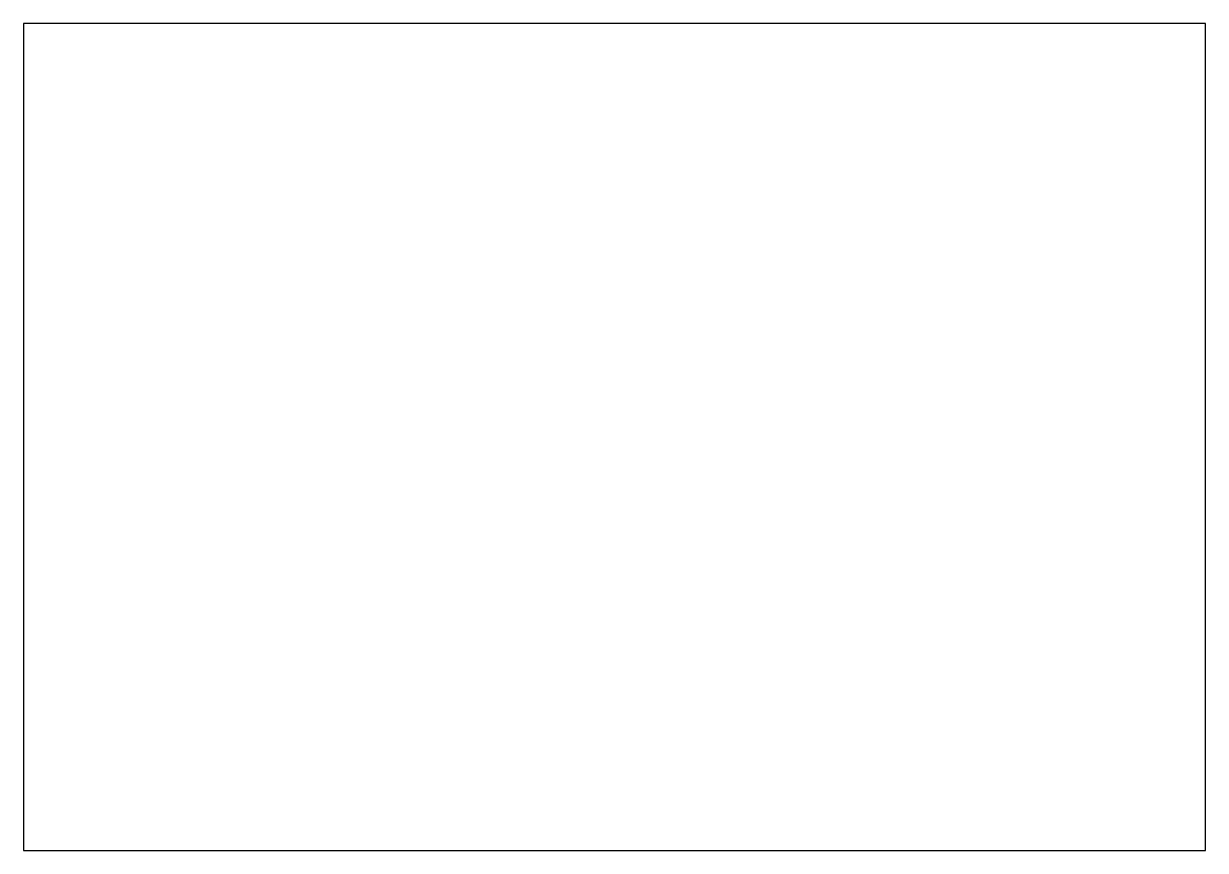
# Model space of a CAD drawing. Header units: metres. Extents: x 0 to 500, y -175 to 175.
import ezdxf

# ---------------------------------------------------------------- set-up
doc = ezdxf.new("R2010")
doc.units = ezdxf.units.M

msp = doc.modelspace()

# ---------------------------------------------------------------- linework, layer by layer
for p, q in [((500, 175), (0, 175)), ((0, 175), (0, -175)), ((500, -175), (500, 175)), ((0, -175), (500, -175))]:
    msp.add_line(p, q)

doc.saveas('drawing.dxf')
